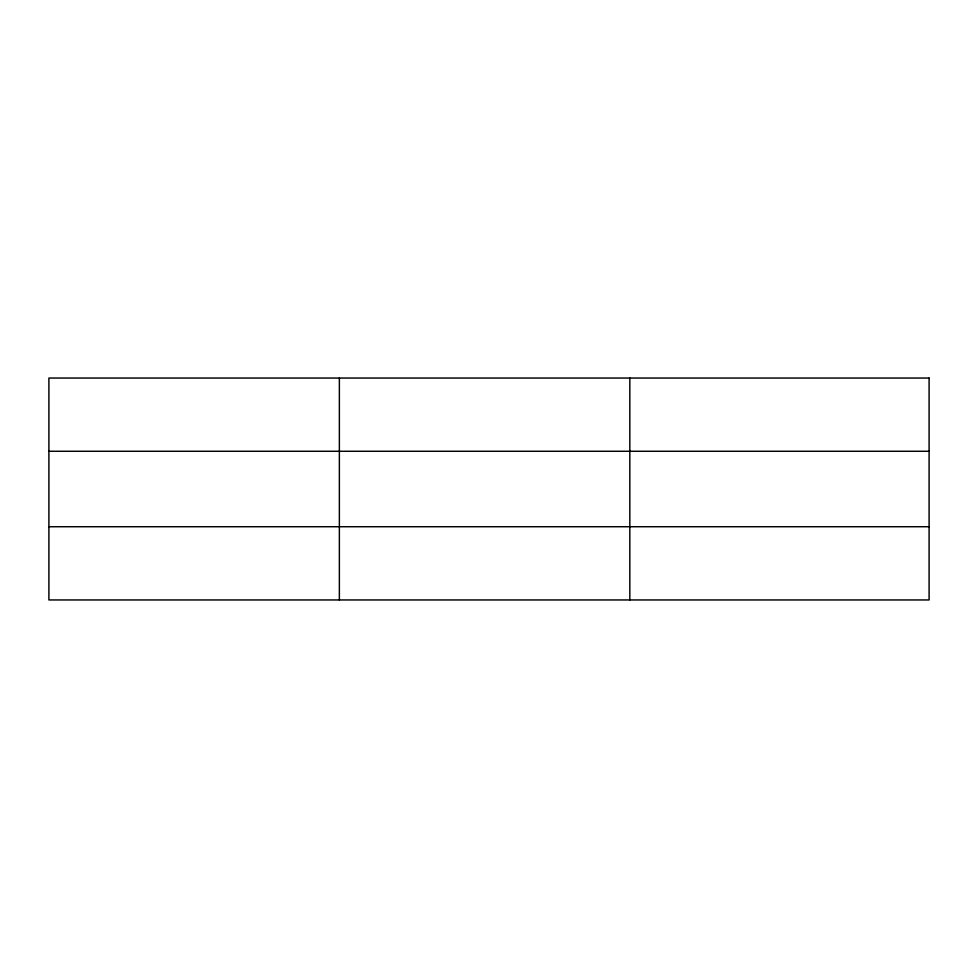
<?xml version="1.0" encoding="UTF-8"?>
<svg xmlns="http://www.w3.org/2000/svg" width="978" height="978" viewBox="0 0 978 978"><rect width="100%" height="100%" fill="white"/><g stroke="black" fill="none" stroke-linecap="round" stroke-linejoin="round"><path stroke-width="1.47" d="M339.366 378.046L339.366 599.954M629.832 378.046L629.832 599.954M48.9 451.274L929.1 451.274M48.9 526.726L929.1 526.726M929.1 378.046L929.1 599.954L48.9 599.954L48.9 378.046L929.1 378.046"/></g></svg>
